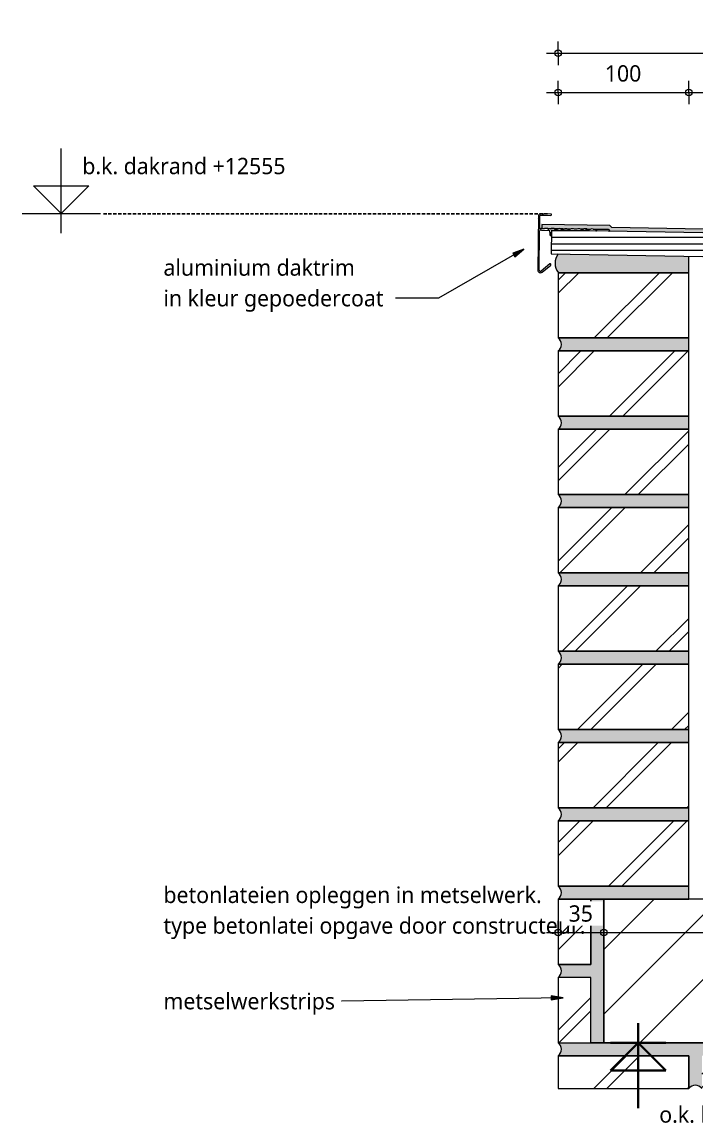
# Model space of a CAD drawing. Header units: millimetres. Extents: x -435 to 27166, y -19117 to 26500.
# Drawn here: x 6972 to 7489, y 5156 to 6000 of the extents above; entities that cross this region are included whole.
import ezdxf

# ---------------------------------------------------------------- set-up
doc = ezdxf.new("R2010")
doc.units = ezdxf.units.MM
doc.linetypes.add('MV_hidden', pattern=[3.75, 2.5, -1.25])
for name, color, linetype, lineweight in [('A-ANNO-DIMS', 211, 'Continuous', 13), ('A-ANNO-DIMS-5', 211, 'Continuous', 13), ('A-DETL', 90, 'Continuous', 13), ('A-DETL-GENF', 92, 'Continuous', 18), ('G-ANNO-TEXT', 231, 'Continuous', 13)]:
    doc.layers.add(name, color=color, linetype=linetype, lineweight=lineweight)
doc.styles.add('Segoe UI_3', font='segoeui.ttf', dxfattribs={"height": 12.5})
doc.dimstyles.new('2_5_mm_4', dxfattribs={"dimscale": 304.8, "dimtxt": 13.092049, "dimasz": 0.016404, "dimexe": 0.029528, "dimexo": 0.0625, "dimgap": 0.014764, "dimtad": 1, "dimdec": 0, "dimzin": 0, "dimdsep": 46, "dimtxsty": 'Segoe UI_3', "dimblk1": 'DOTBLANK', "dimblk2": 'DOTBLANK', "dimsah": 1, "dimcen": 0.09, "dimdle": 0.029528, "dimazin": 0, "dimtfac": 1, "dimtdec": 4, "dimtix": 1, "dimtmove": 0, "dimatfit": 3, "dimfxl": 0.029528, "dimfxlon": 1, "dimtvp": 1, "dimtfill": 1, "dimtolj": 1, "dimtzin": 0, "dimarcsym": 2})
pattern_1 = [(45, (0, 0), (-35.92102, 35.92102), []), (45, (10.16, 0), (-35.92102, 35.92102), [])]

# ---------------------------------------------------------------- blocks, each defined once
blk = doc.blocks.new('DIMBLOCK466-Details Appartement')
at = {"layer": 'A-ANNO-DIMS-5'}
for p, q in [((7382.71, 5945.91), (7382.71, 5954.91)), ((7482.71, 5945.91), (7482.71, 5954.91)), ((7373.71, 5945.91), (7482.71, 5945.91)), ((7382.71, 5945.91), (7382.71, 5936.91)), ((7482.71, 5945.91), (7482.71, 5936.91))]:
    blk.add_line(p, q, dxfattribs=at)
for centre in [(7382.71, 5945.91), (7482.71, 5945.91)]:
    blk.add_circle(centre, 2.5, dxfattribs=at)
at = {"layer": 'A-ANNO-DIMS-5', "color": 0, "insert": (7418.43, 5966.72), "char_height": 12.5, "width": 34.2774, "attachment_point": 1, "line_spacing_factor": 1.142579, "style": 'Segoe UI_3', "bg_fill": 3, "box_fill_scale": 1.25, "bg_fill_color": 9, "bg_fill_true_color": 13158600, "bg_fill_transparency": 0}
blk.add_mtext('100', dxfattribs=at)
blk = doc.blocks.new('_DotBlank')
at = {"color": 0, "linetype": 'ByBlock', "lineweight": -2}
blk.add_line((-0.5, 0), (-1, 0), dxfattribs=at)
blk.add_circle((0, 0), 0.5, dxfattribs=at)
blk = doc.blocks.new('DIMBLOCK467-Details Appartement')
at = {"layer": 'A-ANNO-DIMS-5'}
for p, q in [((7482.71, 5945.91), (7482.71, 5954.91)), ((7856.71, 5945.91), (7856.71, 5954.91)), ((7482.71, 5945.91), (7856.71, 5945.91)), ((7482.71, 5945.91), (7482.71, 5936.91)), ((7856.71, 5945.91), (7856.71, 5936.91))]:
    blk.add_line(p, q, dxfattribs=at)
for centre in [(7482.71, 5945.91), (7856.71, 5945.91)]:
    blk.add_circle(centre, 2.5, dxfattribs=at)
at = {"layer": 'A-ANNO-DIMS-5', "color": 0, "insert": (7655.43, 5966.72), "char_height": 12.5, "width": 34.2774, "attachment_point": 1, "line_spacing_factor": 1.142579, "style": 'Segoe UI_3', "bg_fill": 3, "box_fill_scale": 1.25, "bg_fill_color": 9, "bg_fill_true_color": 13158600, "bg_fill_transparency": 0}
blk.add_mtext('374', dxfattribs=at)
blk = doc.blocks.new('DIMBLOCK475-Details Appartement')
at = {"layer": 'A-ANNO-DIMS-5'}
for p, q in [((7382.71, 5975.91), (7382.71, 5984.91)), ((7996.71, 5975.91), (7996.71, 5984.91)), ((7373.71, 5975.91), (7996.71, 5975.91)), ((7382.71, 5975.91), (7382.71, 5966.91)), ((7996.71, 5975.91), (7996.71, 5966.91))]:
    blk.add_line(p, q, dxfattribs=at)
for centre in [(7382.71, 5975.91), (7996.71, 5975.91)]:
    blk.add_circle(centre, 2.5, dxfattribs=at)
at = {"layer": 'A-ANNO-DIMS-5', "color": 0, "insert": (7675.43, 5996.72), "char_height": 12.5, "width": 34.2774, "attachment_point": 1, "line_spacing_factor": 1.142579, "style": 'Segoe UI_3', "bg_fill": 3, "box_fill_scale": 1.25, "bg_fill_color": 9, "bg_fill_true_color": 13158600, "bg_fill_transparency": 0}
blk.add_mtext('614', dxfattribs=at)
blk = doc.blocks.new('DIMBLOCK481-Details Appartement')
at = {"layer": 'A-ANNO-DIMS-5'}
for p, q in [((7382.71, 5302.29), (7382.71, 5311.29)), ((7417.71, 5302.29), (7417.71, 5311.29)), ((7373.71, 5302.29), (7417.71, 5302.29)), ((7382.71, 5302.29), (7382.71, 5293.29)), ((7417.71, 5302.29), (7417.71, 5293.29))]:
    blk.add_line(p, q, dxfattribs=at)
for centre in [(7382.71, 5302.29), (7417.71, 5302.29)]:
    blk.add_circle(centre, 2.5, dxfattribs=at)
at = {"layer": 'A-ANNO-DIMS-5', "color": 0, "insert": (7390.69, 5323.1), "char_height": 12.5, "width": 22.8516, "attachment_point": 1, "line_spacing_factor": 1.142579, "style": 'Segoe UI_3', "bg_fill": 3, "box_fill_scale": 1.25, "bg_fill_color": 9, "bg_fill_true_color": 13158600, "bg_fill_transparency": 0}
blk.add_mtext('35', dxfattribs=at)
blk = doc.blocks.new('DIMBLOCK482-Details Appartement')
at = {"layer": 'A-ANNO-DIMS-5'}
for p, q in [((7417.71, 5302.29), (7417.71, 5311.29)), ((7817.71, 5302.29), (7817.71, 5311.29)), ((7417.71, 5302.29), (7826.71, 5302.29)), ((7417.71, 5302.29), (7417.71, 5293.29)), ((7817.71, 5302.29), (7817.71, 5293.29))]:
    blk.add_line(p, q, dxfattribs=at)
for centre in [(7417.71, 5302.29), (7817.71, 5302.29)]:
    blk.add_circle(centre, 2.5, dxfattribs=at)
at = {"layer": 'A-ANNO-DIMS-5', "color": 0, "insert": (7603.43, 5323.1), "char_height": 12.5, "width": 34.2774, "attachment_point": 1, "line_spacing_factor": 1.142579, "style": 'Segoe UI_3', "bg_fill": 3, "box_fill_scale": 1.25, "bg_fill_color": 9, "bg_fill_true_color": 13158600, "bg_fill_transparency": 0}
blk.add_mtext('400', dxfattribs=at)

msp = doc.modelspace()

# ---------------------------------------------------------------- hatches: boundary and pattern name
at = {"layer": 'A-DETL-GENF', "lineweight": 13}
h = msp.add_hatch(dxfattribs=at)
h.set_pattern_fill('FP_83', color=254, style=0, pattern_type=2)
h.set_pattern_definition([(45, (0, 0), (-22.45064, 22.45064), []), (45, (7.938, 0), (0, 44.90128), []), (45, (-7.938, 0), (0, 44.90128), [])])
h.paths.add_polyline_path([(7369.03, 5807.81), (7369.54, 5807.84), (7370.02, 5807.99), (7370.44, 5808.26), (7377.12, 5813.76), (7377.22, 5814.01), (7377.17, 5814.28), (7377.1, 5814.4), (7376.75, 5814.59), (7376.48, 5814.54), (7376.36, 5814.47), (7369.57, 5808.94), (7369.35, 5808.87), (7369.11, 5808.86), (7368.87, 5808.9), (7368.66, 5809.01), (7368.47, 5809.16), (7368.34, 5809.35), (7368.25, 5809.58), (7368.22, 5809.81), (7368.56, 5840.11), (7369.25, 5840.25), (7369.94, 5840.3), (7376.27, 5840.23), (7376.41, 5839.51), (7376.45, 5838.79), (7376.43, 5836.75), (7376.58, 5836.38), (7376.81, 5836.24), (7377.08, 5836.23), (7377.32, 5836.37), (7377.48, 5836.74), (7377.56, 5839.5), (7377.77, 5840.26), (7385.87, 5840.12), (7412.12, 5839.84), (7412.36, 5839.97), (7412.5, 5840.21), (7412.5, 5840.48), (7412.26, 5840.8), (7412, 5840.87), (7410.2, 5840.89), (7409.44, 5841.21), (7408.62, 5841.33), (7407.8, 5841.25), (7407.02, 5840.97), (7405.13, 5840.99), (7404.36, 5841.28), (7403.54, 5841.38), (7402.72, 5841.28), (7401.95, 5840.99), (7400.2, 5841.01), (7399.42, 5841.29), (7398.59, 5841.39), (7397.76, 5841.31), (7396.97, 5841.04), (7395.2, 5841.06), (7394.41, 5841.35), (7393.58, 5841.45), (7392.74, 5841.37), (7391.95, 5841.1), (7390.21, 5841.12), (7389.42, 5841.42), (7388.58, 5841.53), (7387.74, 5841.44), (7386.95, 5841.16), (7385.21, 5841.18), (7384.4, 5841.45), (7383.56, 5841.54), (7382.72, 5841.46), (7381.92, 5841.21), (7380.21, 5841.23), (7379.86, 5841.52), (7379.65, 5841.59), (7377.57, 5841.57), (7377.24, 5841.45), (7376.95, 5841.27), (7375.21, 5841.29), (7374.85, 5841.57), (7374.64, 5841.65), (7372.42, 5841.64), (7372.24, 5841.57), (7371.95, 5841.32), (7370.21, 5841.34), (7369.93, 5841.6), (7369.56, 5841.71), (7369.1, 5841.71), (7368.83, 5841.78), (7368.58, 5841.91), (7368.71, 5851.39), (7368.84, 5851.61), (7369.06, 5851.74), (7369.19, 5851.76), (7377.25, 5851.68), (7377.58, 5851.92), (7377.65, 5852.19), (7377.58, 5852.45), (7377.39, 5852.64), (7377.13, 5852.72), (7368.77, 5852.76), (7368.4, 5852.61), (7368.09, 5852.38), (7367.85, 5852.07), (7367.69, 5851.71), (7367.64, 5851.32), (7367.17, 5809.83), (7367.23, 5809.33), (7367.41, 5808.86), (7367.7, 5808.45), (7368.09, 5808.12), (7368.54, 5807.91)])
at = {"layer": 'A-DETL-GENF'}
for color, points in [(7, [(8216.71, 5677.81), (8216.71, 5757.43), (8213.71, 5760.43), (8213.71, 5828.67), (7423.84, 5842.46), (7422.28, 5844.04), (7370.3, 5844.8), (7370.28, 5841.8), (7403.08, 5841.32), (7403.54, 5841.38), (7404.13, 5841.3), (7407.84, 5841.25), (7408.62, 5841.33), (7409.29, 5841.23), (7421.01, 5841.06), (7422.57, 5839.48), (8211.02, 5825.71), (8210.71, 5807.72), (8210.71, 5759.19), (8213.71, 5756.19), (8213.71, 5677.81)]), (9, [(7482.71, 5807.81), (7482.71, 5820.42), (7382.8, 5822.13), (7381.47, 5819.94), (7380.64, 5817.51), (7380.38, 5814.95), (7380.68, 5812.4), (7381.53, 5809.98), (7382.89, 5807.81), (7435.95, 5807.81)]), (9, [(7482.71, 5747.81), (7482.71, 5757.81), (7382.71, 5757.81), (7383.76, 5756.81), (7384.56, 5755.6), (7385.05, 5754.24), (7385.21, 5752.81), (7385.05, 5751.37), (7384.56, 5750.01), (7383.76, 5748.8), (7382.71, 5747.81), (7435.95, 5747.81)]), (9, [(7482.71, 5687.81), (7482.71, 5697.81), (7382.71, 5697.81), (7383.78, 5696.82), (7384.59, 5695.61), (7385.09, 5694.25), (7385.26, 5692.81), (7385.09, 5691.36), (7384.59, 5690), (7383.78, 5688.79), (7382.71, 5687.81), (7435.95, 5687.81)]), (9, [(7482.71, 5627.81), (7482.71, 5637.81), (7382.71, 5637.81), (7383.78, 5636.82), (7384.59, 5635.61), (7385.09, 5634.25), (7385.26, 5632.81), (7385.09, 5631.36), (7384.59, 5630), (7383.78, 5628.79), (7382.71, 5627.81), (7435.95, 5627.81)]), (9, [(7482.71, 5567.81), (7482.71, 5577.81), (7382.71, 5577.81), (7383.76, 5576.81), (7384.56, 5575.6), (7385.05, 5574.24), (7385.21, 5572.81), (7385.05, 5571.37), (7384.56, 5570.01), (7383.76, 5568.8), (7382.71, 5567.81), (7435.95, 5567.81)]), (9, [(7482.71, 5507.81), (7482.71, 5517.81), (7382.71, 5517.81), (7383.78, 5516.82), (7384.58, 5515.61), (7385.09, 5514.25), (7385.26, 5512.81), (7385.09, 5511.36), (7384.58, 5510), (7383.78, 5508.79), (7382.71, 5507.81), (7435.95, 5507.81)]), (9, [(7482.71, 5447.81), (7482.71, 5457.81), (7382.71, 5457.81), (7383.78, 5456.82), (7384.59, 5455.61), (7385.09, 5454.25), (7385.26, 5452.81), (7385.09, 5451.36), (7384.59, 5450), (7383.78, 5448.79), (7382.71, 5447.81), (7435.95, 5447.81)]), (9, [(7482.71, 5387.81), (7482.71, 5397.81), (7382.71, 5397.81), (7383.76, 5396.81), (7384.56, 5395.6), (7385.05, 5394.24), (7385.21, 5392.81), (7385.05, 5391.37), (7384.56, 5390.01), (7383.76, 5388.8), (7382.71, 5387.81), (7435.95, 5387.81)]), (9, [(7482.71, 5327.81), (7482.71, 5337.81), (7382.71, 5337.81), (7383.78, 5336.82), (7384.58, 5335.61), (7385.09, 5334.25), (7385.26, 5332.81), (7385.09, 5331.36), (7384.58, 5330), (7383.78, 5328.79), (7382.71, 5327.81), (7435.95, 5327.81)]), (9, [(7407.71, 5217.81), (7417.71, 5217.81), (7417.71, 5327.81), (7407.71, 5327.81), (7407.71, 5277.81), (7382.71, 5277.81), (7383.78, 5276.82), (7384.59, 5275.61), (7385.09, 5274.25), (7385.26, 5272.81), (7385.09, 5271.36), (7384.59, 5270), (7383.78, 5268.79), (7382.71, 5267.81), (7407.71, 5267.81)]), (9, [(7702.71, 5182.81), (7703.71, 5183.85), (7704.92, 5184.65), (7706.28, 5185.14), (7707.71, 5185.31), (7709.15, 5185.14), (7710.51, 5184.65), (7711.72, 5183.85), (7712.71, 5182.81), (7712.71, 5207.81), (7813.71, 5207.81), (7814.84, 5208.98), (7815.64, 5210.41), (7816.05, 5211.99), (7816.05, 5213.62), (7815.64, 5215.2), (7814.84, 5216.63), (7813.71, 5217.81), (7382.71, 5217.81), (7383.76, 5216.81), (7384.56, 5215.6), (7385.05, 5214.24), (7385.21, 5212.81), (7385.05, 5211.37), (7384.56, 5210.01), (7383.76, 5208.8), (7382.71, 5207.81), (7482.71, 5207.81), (7482.71, 5182.81), (7483.71, 5183.85), (7484.92, 5184.65), (7486.28, 5185.14), (7487.71, 5185.31), (7489.15, 5185.14), (7490.51, 5184.65), (7491.72, 5183.85), (7492.71, 5182.81), (7492.71, 5207.81), (7702.71, 5207.81)])]:
    msp.add_hatch(color=color, dxfattribs=at).paths.add_polyline_path(points)
at = {"layer": 'A-DETL-GENF', "lineweight": 13}
h = msp.add_hatch(dxfattribs=at)
h.set_pattern_fill('FP_36', color=254, style=0, pattern_type=2)
h.set_pattern_definition([(0, (0, 0), (0, 5), [])])
h.paths.add_polyline_path([(8210.7, 5807.72), (8211.02, 5825.71), (7377.69, 5840.26), (7377.38, 5822.26), (8147.54, 5808.82)])
h = msp.add_hatch(dxfattribs=at)
h.set_pattern_fill('FP_10', color=57, style=0, pattern_type=2)
h.set_pattern_definition(pattern_1)
h.paths.add_polyline_path([(7482.71, 5697.81), (7482.71, 5747.81), (7382.71, 5747.81), (7382.71, 5697.81), (7435.95, 5697.81)])
h.paths.add_polyline_path([(7482.71, 5757.81), (7482.71, 5807.81), (7382.71, 5807.81), (7382.71, 5757.81), (7435.95, 5757.81)])
h = msp.add_hatch(dxfattribs=at)
h.set_pattern_fill('FP_10', color=57, style=0, pattern_type=2)
h.set_pattern_definition(pattern_1)
h.paths.add_polyline_path([(7482.71, 5517.81), (7482.71, 5567.81), (7382.71, 5567.81), (7382.71, 5517.81), (7435.95, 5517.81)])
h.paths.add_polyline_path([(7435.95, 5577.81), (7482.71, 5577.81), (7482.71, 5627.81), (7382.71, 5627.81), (7382.71, 5577.81)])
h.paths.add_polyline_path([(7482.71, 5637.81), (7482.71, 5687.81), (7382.71, 5687.81), (7382.71, 5637.81), (7435.95, 5637.81)])
h = msp.add_hatch(dxfattribs=at)
h.set_pattern_fill('FP_10', color=57, style=0, pattern_type=2)
h.set_pattern_definition(pattern_1)
h.paths.add_polyline_path([(7482.71, 5337.81), (7482.71, 5387.81), (7382.71, 5387.81), (7382.71, 5337.81), (7435.95, 5337.81)])
h.paths.add_polyline_path([(7382.71, 5397.81), (7482.71, 5397.81), (7482.71, 5447.81), (7382.71, 5447.81)])
h.paths.add_polyline_path([(7382.71, 5457.81), (7482.71, 5457.81), (7482.71, 5507.81), (7382.71, 5507.81), (7382.71, 5500.56)])
h = msp.add_hatch(dxfattribs=at)
h.set_pattern_fill('FP_10', color=57, style=0, pattern_type=2)
h.set_pattern_definition(pattern_1)
h.paths.add_polyline_path([(7382.71, 5277.81), (7407.71, 5277.81), (7407.71, 5327.81), (7382.71, 5327.81), (7382.71, 5304.19)])
h = msp.add_hatch(dxfattribs=at)
h.set_pattern_fill('FP_78', color=250, style=0, pattern_type=2)
h.set_pattern_definition([(45, (0, 0), (-24.74874, 24.74874), [])])
h.paths.add_polyline_path([(7673.15, 5217.81), (7817.71, 5217.81), (7817.71, 5327.81), (7417.71, 5327.81), (7417.71, 5217.81)])
h = msp.add_hatch(dxfattribs=at)
h.set_pattern_fill('FP_10', color=57, style=0, pattern_type=2)
h.set_pattern_definition(pattern_1)
h.paths.add_polyline_path([(7382.71, 5217.81), (7407.71, 5217.81), (7407.71, 5267.81), (7382.71, 5267.81)])
h = msp.add_hatch(dxfattribs=at)
h.set_pattern_fill('FP_10', color=57, style=0, pattern_type=2)
h.set_pattern_definition(pattern_1)
h.paths.add_polyline_path([(7791.75, 5182.81), (7813.71, 5182.81), (7813.71, 5207.81), (7712.71, 5207.81), (7712.71, 5182.81)])
h.paths.add_polyline_path([(7482.71, 5182.81), (7482.71, 5207.81), (7382.71, 5207.81), (7382.71, 5182.81)])
h.paths.add_polyline_path([(7492.71, 5182.81), (7702.71, 5182.81), (7702.71, 5207.81), (7492.71, 5207.81)])
at = {"layer": 'G-ANNO-TEXT'}
for points in [[(7356.49, 5825.86), (7347.9, 5822.75), (7349.48, 5819.99)], [(7386.46, 5252.31), (7377.44, 5253.76), (7377.49, 5250.59)]]:
    msp.add_hatch(color=7, dxfattribs=at).paths.add_polyline_path(points)

# ---------------------------------------------------------------- linework, layer by layer
at = {"layer": 'A-DETL', "lineweight": 18}
for p, q in [((7002.34, 5838.07), (7002.34, 5903.07)), ((7002.34, 5853.07), (6981.13, 5874.29)), ((6981.13, 5874.29), (7023.55, 5874.29)), ((7002.34, 5853.07), (7023.55, 5874.29)), ((7032.34, 5852.81), (6972.34, 5852.81)), ((7367.64, 5851.32), (7367.17, 5809.83)), ((7368.58, 5841.91), (7368.69, 5851.26)), ((7377.13, 5852.72), (7369.16, 5852.81)), ((7369.19, 5851.76), (7377.12, 5851.67)), ((7368.22, 5809.81), (7368.56, 5840.11)), ((7369.94, 5840.3), (7376.27, 5840.23)), ((7371.95, 5841.32), (7370.21, 5841.34)), ((7370.3, 5844.8), (7370.28, 5841.8)), ((7370.28, 5841.8), (7402.72, 5841.33)), ((7422.28, 5844.04), (7370.3, 5844.8)), ((7374.19, 5841.65), (7372.81, 5841.66)), ((7376.95, 5841.27), (7375.21, 5841.29)), ((7376.45, 5838.79), (7376.43, 5836.75)), ((7377.69, 5840.26), (7377.38, 5822.26)), ((7377.48, 5836.74), (7377.5, 5838.78)), ((8211.02, 5825.71), (7377.69, 5840.26)), ((7379.21, 5841.59), (7378.27, 5841.6)), ((7381.92, 5841.21), (7380.21, 5841.23)), ((7386.95, 5841.16), (7385.21, 5841.18)), ((7385.87, 5840.12), (7411.99, 5839.82)), ((7391.95, 5841.1), (7390.21, 5841.12)), ((7396.97, 5841.04), (7395.2, 5841.06)), ((7401.95, 5840.99), (7400.2, 5841.01)), ((7404.36, 5841.3), (7407.8, 5841.25)), ((7407.02, 5840.97), (7405.13, 5840.99)), ((7409.44, 5841.23), (7421.01, 5841.06)), ((7412, 5840.87), (7410.2, 5840.89)), ((7421.01, 5841.06), (7422.57, 5839.48)), ((7423.84, 5842.46), (7422.28, 5844.04)), ((8213.71, 5828.67), (7423.84, 5842.46)), ((7377.38, 5822.26), (8210.7, 5807.72)), ((7482.71, 5807.81), (7482.71, 5820.42)), ((7376.36, 5814.47), (7369.78, 5809.07)), ((7370.44, 5808.26), (7377.03, 5813.66)), ((7482.71, 5807.81), (7382.71, 5807.81)), ((7382.71, 5807.81), (7382.71, 5757.81)), ((7382.89, 5807.81), (7482.71, 5807.81)), ((7482.71, 5757.81), (7482.71, 5807.81)), ((7382.71, 5757.81), (7482.71, 5757.81)), ((7482.71, 5757.81), (7382.71, 5757.81)), ((7482.71, 5747.81), (7482.71, 5757.81)), ((7482.71, 5747.81), (7382.71, 5747.81)), ((7382.71, 5747.81), (7382.71, 5697.81)), ((7382.71, 5747.81), (7482.71, 5747.81)), ((7482.71, 5697.81), (7482.71, 5747.81)), ((7382.71, 5697.81), (7482.71, 5697.81)), ((7482.71, 5697.81), (7382.71, 5697.81)), ((7482.71, 5687.81), (7482.71, 5697.81)), ((7482.71, 5687.81), (7382.71, 5687.81)), ((7382.71, 5687.81), (7382.71, 5637.81)), ((7382.71, 5687.81), (7482.71, 5687.81)), ((7482.71, 5637.81), (7482.71, 5687.81)), ((7382.71, 5637.81), (7482.71, 5637.81)), ((7482.71, 5637.81), (7382.71, 5637.81)), ((7482.71, 5627.81), (7482.71, 5637.81)), ((7482.71, 5627.81), (7382.71, 5627.81)), ((7382.71, 5627.81), (7382.71, 5577.81)), ((7382.71, 5627.81), (7482.71, 5627.81)), ((7482.71, 5577.81), (7482.71, 5627.81)), ((7382.71, 5577.81), (7482.71, 5577.81)), ((7482.71, 5577.81), (7382.71, 5577.81)), ((7482.71, 5567.81), (7482.71, 5577.81)), ((7482.71, 5567.81), (7382.71, 5567.81)), ((7382.71, 5567.81), (7382.71, 5517.81)), ((7382.71, 5567.81), (7482.71, 5567.81)), ((7482.71, 5517.81), (7482.71, 5567.81)), ((7382.71, 5517.81), (7482.71, 5517.81)), ((7482.71, 5517.81), (7382.71, 5517.81)), ((7482.71, 5507.81), (7482.71, 5517.81)), ((7482.71, 5507.81), (7382.71, 5507.81)), ((7382.71, 5507.81), (7382.71, 5457.81)), ((7382.71, 5507.81), (7482.71, 5507.81)), ((7482.71, 5457.81), (7482.71, 5507.81)), ((7382.71, 5457.81), (7482.71, 5457.81)), ((7482.71, 5457.81), (7382.71, 5457.81)), ((7482.71, 5447.81), (7482.71, 5457.81)), ((7482.71, 5447.81), (7382.71, 5447.81)), ((7382.71, 5447.81), (7382.71, 5397.81)), ((7382.71, 5447.81), (7482.71, 5447.81)), ((7482.71, 5397.81), (7482.71, 5447.81)), ((7382.71, 5397.81), (7482.71, 5397.81)), ((7482.71, 5397.81), (7382.71, 5397.81)), ((7482.71, 5387.81), (7482.71, 5397.81)), ((7482.71, 5387.81), (7382.71, 5387.81)), ((7382.71, 5387.81), (7382.71, 5337.81)), ((7382.71, 5387.81), (7482.71, 5387.81)), ((7482.71, 5337.81), (7482.71, 5387.81)), ((7382.71, 5337.81), (7482.71, 5337.81)), ((7482.71, 5337.81), (7382.71, 5337.81)), ((7482.71, 5327.81), (7482.71, 5337.81)), ((7407.71, 5327.81), (7382.71, 5327.81)), ((7382.71, 5327.81), (7382.71, 5277.81)), ((7382.71, 5327.81), (7482.71, 5327.81)), ((7407.71, 5277.81), (7407.71, 5327.81)), ((7417.71, 5327.81), (7407.71, 5327.81)), ((7407.71, 5327.81), (7407.71, 5277.81)), ((7817.71, 5327.81), (7417.71, 5327.81)), ((7417.71, 5327.81), (7417.71, 5217.81)), ((7417.71, 5217.81), (7417.71, 5327.81)), ((7382.71, 5277.81), (7407.71, 5277.81)), ((7407.71, 5277.81), (7382.71, 5277.81)), ((7407.71, 5267.81), (7382.71, 5267.81)), ((7382.71, 5267.81), (7382.71, 5217.81)), ((7407.71, 5217.81), (7407.71, 5267.81)), ((7382.71, 5217.81), (7407.71, 5217.81)), ((7407.71, 5217.81), (7417.71, 5217.81)), ((7813.71, 5217.81), (7407.71, 5217.81)), ((7417.71, 5217.81), (7817.71, 5217.81)), ((7482.71, 5207.81), (7382.71, 5207.81)), ((7382.71, 5207.81), (7382.71, 5182.81)), ((7382.71, 5207.81), (7482.71, 5207.81)), ((7482.71, 5182.81), (7482.71, 5207.81)), ((7482.71, 5207.81), (7482.71, 5182.81)), ((7382.71, 5182.81), (7482.71, 5182.81))]:
    msp.add_line(p, q, dxfattribs=at)
at = {"layer": 'A-DETL', "linetype": 'MV_hidden', "lineweight": 25}
msp.add_line((7374.63, 5852.81), (7034.63, 5852.81), dxfattribs=at)
at = {"layer": 'A-DETL', "lineweight": 35}
for p, q in [((7443.9, 5232.81), (7443.9, 5167.81)), ((7443.9, 5217.81), (7422.69, 5196.59)), ((7422.69, 5217.81), (7465.12, 5217.81)), ((7443.9, 5217.81), (7465.12, 5196.59)), ((7422.69, 5196.59), (7465.12, 5196.59))]:
    msp.add_line(p, q, dxfattribs=at)
at = {"layer": 'A-DETL', "lineweight": 18}
for centre, radius, start, end in [((7369.14, 5851.31), 1.5, 89.35686, 179.35686), ((7369.19, 5851.26), 0.5, 89.35686, 179.35686), ((7377.12, 5852.19), 0.525, 269.35686, 89.35686), ((7369.89, 5835.45), 4.85, 89.35686, 105.87172), ((7369.27, 5842.92), 1.22, 235.70857, 274.62423), ((7369.5, 5840.86), 0.855, 34.60334, 98.78827), ((7372.66, 5840.77), 0.902, 80.75727, 142.42719), ((7374.41, 5840.65), 1.02, 38.48739, 102.42987), ((7371.2, 5838.85), 5.25, 359.35686, 15.22368), ((7378, 5839.89), 1.73, 81.13719, 127.37783), ((7382.75, 5838.72), 5.25, 163.49004, 179.35686), ((7379.43, 5840.64), 0.976, 37.12664, 103.15635), ((7383.52, 5837.5), 4.04, 65.32817, 113.38555), ((7388.54, 5837.91), 3.61, 62.56178, 116.15194), ((7393.54, 5837.67), 3.78, 63.82317, 114.89054), ((7398.55, 5837.65), 3.74, 63.79287, 114.92085), ((7403.54, 5837.91), 3.47, 62.77893, 117.36431), ((7408.54, 5837.92), 3.4, 60.75504, 116.53002), ((7411.99, 5840.35), 0.525, 269.35686, 89.35686), ((7376.95, 5836.74), 0.525, 179.35686, 359.35686), ((7391.99, 5815.03), 11.61, 142.26219, 218.45626), ((7376.7, 5814.07), 0.525, 309.35686, 129.35686), ((7369.17, 5809.8), 2, 179.35686, 309.35686), ((7369.17, 5809.8), 0.95, 179.35686, 309.35686), ((7378.96, 5752.81), 6.25, 306.8699, 53.1301), ((7379.07, 5692.81), 6.19, 306.0664, 53.9336), ((7379.07, 5632.81), 6.19, 306.0664, 53.9336), ((7378.96, 5572.81), 6.25, 306.8699, 53.1301), ((7379.07, 5512.81), 6.19, 306.11332, 53.88668), ((7379.07, 5452.81), 6.19, 306.0664, 53.9336), ((7378.96, 5392.81), 6.25, 306.8699, 53.1301), ((7379.07, 5332.81), 6.19, 306.11332, 53.88668), ((7379.09, 5272.81), 6.18, 305.97474, 54.02526), ((7378.96, 5212.81), 6.25, 306.8699, 53.1301), ((7487.71, 5179.06), 6.25, 36.8699, 143.1301)]:
    msp.add_arc(centre, radius, start, end, dxfattribs=at)
at = {"layer": 'G-ANNO-TEXT', "color": 250}
for p, q in [((7356.49, 5825.86), (7291.1, 5788.25)), ((7356.49, 5825.86), (7347.9, 5822.75)), ((7347.9, 5822.75), (7349.48, 5819.99)), ((7349.48, 5819.99), (7356.49, 5825.86)), ((7258.45, 5788.25), (7258.1, 5788.25)), ((7291.1, 5788.25), (7258.45, 5788.25)), ((7217.1, 5249.67), (7216.76, 5249.67)), ((7386.46, 5252.31), (7217.1, 5249.67)), ((7386.46, 5252.31), (7377.44, 5253.76)), ((7377.44, 5253.76), (7377.49, 5250.59)), ((7377.49, 5250.59), (7386.46, 5252.31))]:
    msp.add_line(p, q, dxfattribs=at)

# ---------------------------------------------------------------- texts
at = {"layer": 'G-ANNO-TEXT', "color": 7, "char_height": 12.5, "attachment_point": 1, "style": 'Segoe UI_3'}
for s, insert, width in [('b.k. dakrand +12555', (7018.49, 5895.78), 192.405), ('aluminium daktrim', (7080.6, 5817.98), 177.1729), ('in kleur gepoedercoat', (7080.6, 5794.5), 206.0337), ('betonlateien opleggen in metselwerk.', (7080.6, 5337.37), 353.5442), ('type betonlatei opgave door constructeur.', (7080.6, 5313.89), 395.2319), ('metselwerkstrips', (7080.6, 5255.92), 155.9282), ('o.k. betonlatei +11920 P', (7460.11, 5169.1), 229.2826)]:
    msp.add_mtext(s, dxfattribs=dict(at, insert=insert, width=width))

# ---------------------------------------------------------------- dimensions: what is measured, and where the dimension line sits
at = {"layer": 'A-ANNO-DIMS'}
dim = msp.add_linear_dim(base=(7482.71, 5945.91), p1=(7382.71, 5936.91), p2=(7482.71, 5936.91), dimstyle='2_5_mm_4', override={"dimpost": '<>', "dimfxl": 100}, dxfattribs=at)
dim.commit()
dim.dimension.update_dxf_attribs({"geometry": 'DIMBLOCK466-Details Appartement', "text_midpoint": (7432.71, 5956.91)})

# ---------------------------------------------------------------- next in the draw order: dimensions: what is measured, and where the dimension line sits
for base, p1, p2, override, picture, middle in [((7856.71, 5945.91), (7482.71, 5936.91), (7856.71, 5936.91), {"dimpost": '<>', "dimfxl": 374.000011}, 'DIMBLOCK467-Details Appartement', (7669.71, 5956.88)), ((7417.71, 5302.29), (7382.71, 5311.29), (7417.71, 5311.29), {"dimpost": '<>', "dimfxl": 35}, 'DIMBLOCK481-Details Appartement', (7400.21, 5313.25))]:
    dim = msp.add_linear_dim(base=base, p1=p1, p2=p2, dimstyle='2_5_mm_4', override=override, dxfattribs=at)
    dim.commit()
    dim.dimension.update_dxf_attribs({"geometry": picture, "text_midpoint": middle})

# ---------------------------------------------------------------- next in the draw order: dimensions: what is measured, and where the dimension line sits
for base, p1, p2, override, picture, middle in [((7996.71, 5975.91), (7382.71, 5966.91), (7996.71, 5984.91), {"dimpost": '<>', "dimfxl": 614.263798}, 'DIMBLOCK475-Details Appartement', (7689.71, 5986.91)), ((7817.71, 5302.29), (7417.71, 5311.29), (7817.71, 5311.29), {"dimpost": '<>', "dimfxl": 400}, 'DIMBLOCK482-Details Appartement', (7617.71, 5313.25))]:
    dim = msp.add_linear_dim(base=base, p1=p1, p2=p2, dimstyle='2_5_mm_4', override=override, dxfattribs=at)
    dim.commit()
    dim.dimension.update_dxf_attribs({"geometry": picture, "text_midpoint": middle})

doc.saveas('drawing.dxf')
